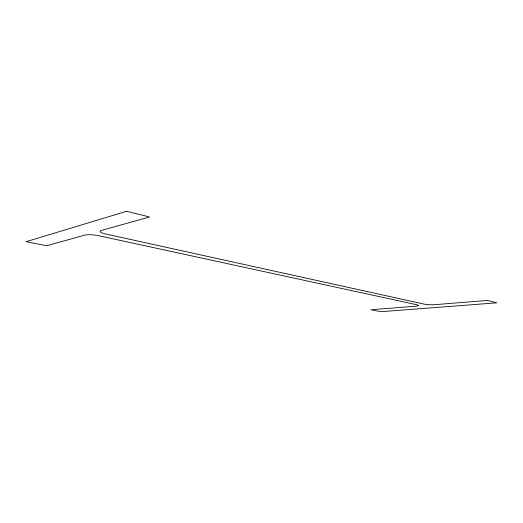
<?xml version="1.0" encoding="UTF-8"?>
<svg xmlns="http://www.w3.org/2000/svg" width="523" height="523" viewBox="0 0 523 523"><rect width="100%" height="100%" fill="white"/><g stroke="black" fill="none" stroke-linecap="round" stroke-linejoin="round"><path stroke-width="0.78" d="M126.579 211.285L26.15 241.691L46.737 245.758L84.674 235.134A10.565 2.105 6.4 0 1 99.017 235.788L416.909 304.772A7.198 1.039 2 0 1 415.707 306.19L371.016 309.773L380.849 311.715L496.85 302.817L487.279 300.45L434.698 304.667A7.394 1.085 1.7 0 1 424.415 304.157L105.672 233.99A10.865 2.262 6.3 0 1 101.384 230.46L149.571 216.967L126.579 211.285"/></g></svg>
